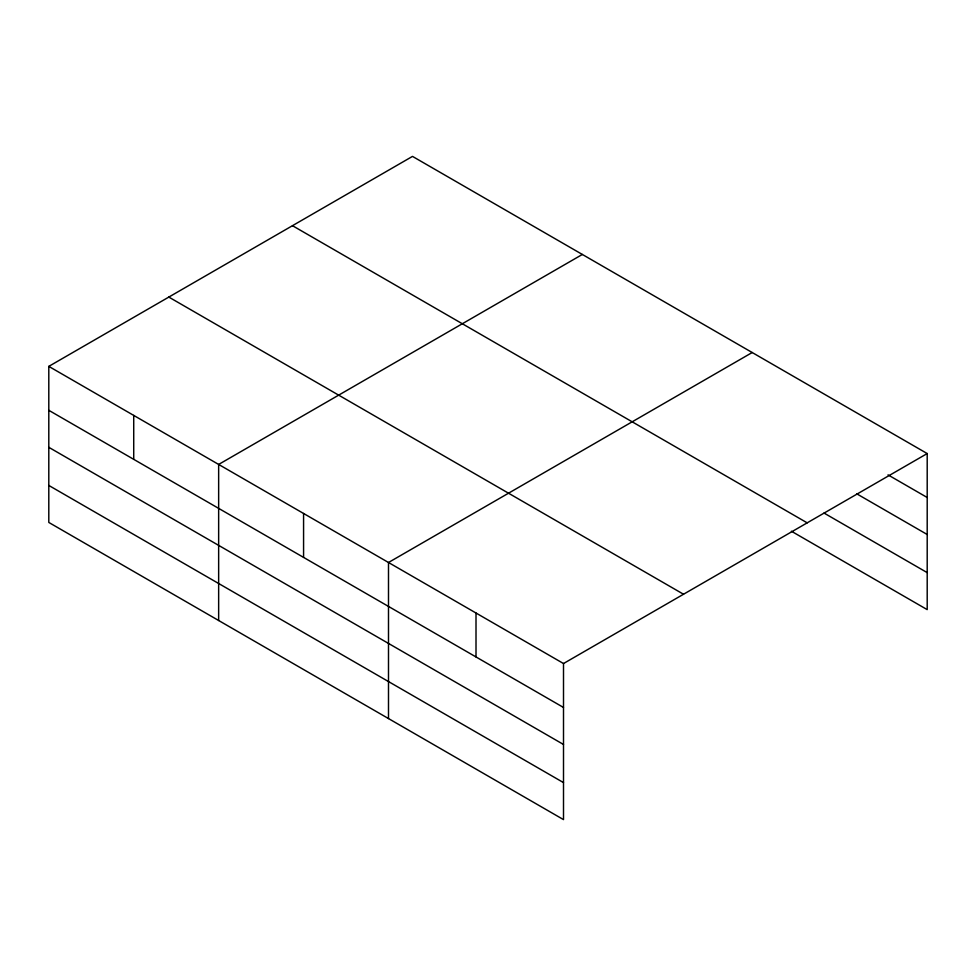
<?xml version="1.0" encoding="UTF-8"?>
<svg xmlns="http://www.w3.org/2000/svg" width="976" height="976" viewBox="0 0 976 976"><rect width="100%" height="100%" fill="white"/><g stroke="black" fill="none" stroke-linecap="round" stroke-linejoin="round"><path stroke-width="1.46" d="M48.8 366.378L563.506 663.534L563.506 819.608L48.8 522.441L48.8 366.378L412.494 156.392L927.2 453.559L927.2 609.622L791.377 531.212M582.355 254.455L218.648 464.442L218.648 620.504M752.203 352.519L388.497 562.505L388.497 718.568M563.506 663.534L927.2 453.559M888.026 474.873L927.2 497.492M856.684 493.783L927.2 534.494M824.025 513.059L927.2 572.619M292.483 225.688L807.176 522.843M168.824 297.082L683.517 594.238M48.8 410.31L563.506 707.466M48.8 447.313L563.506 744.468M48.8 485.438L563.506 782.606M476.007 613.013L476.007 656.946M303.573 513.474L303.573 557.406M133.724 415.41L133.724 459.342"/></g></svg>
